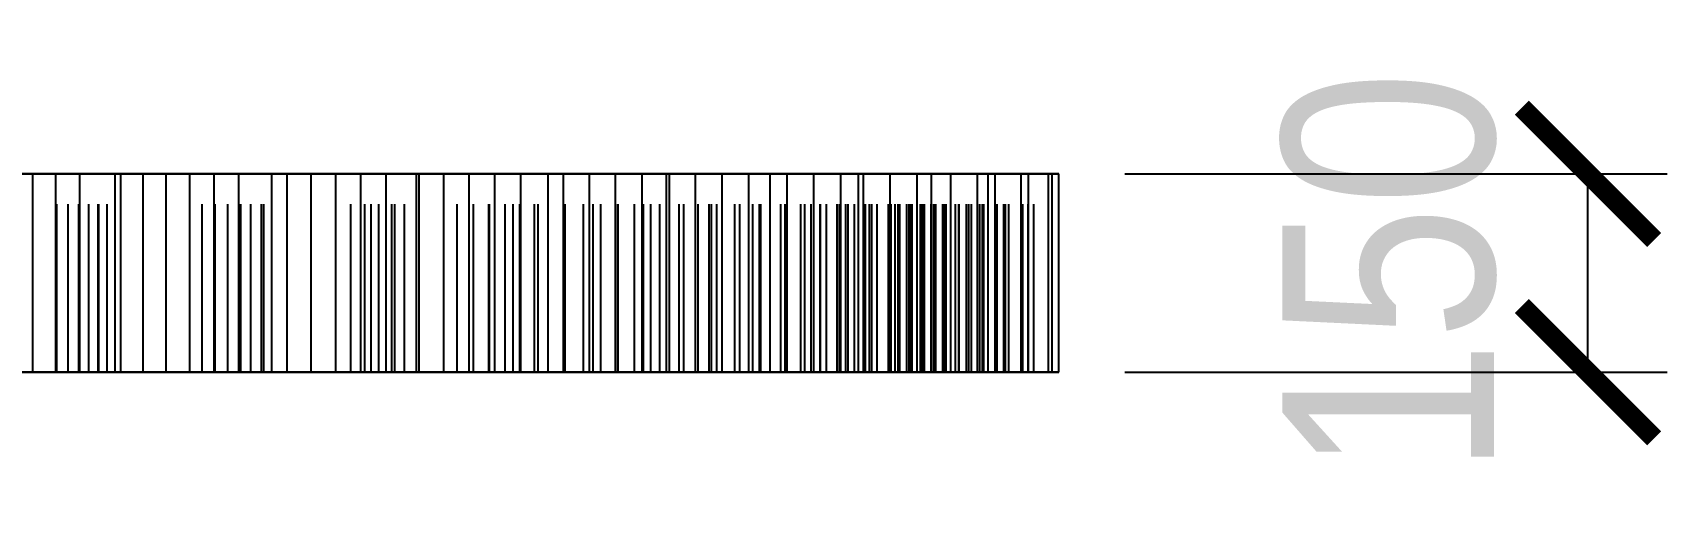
# Model space of a CAD drawing. Header units: millimetres. Extents: x -21 to 107, y -43 to 49.
# Drawn here: x 12.49 to 24.85, y 45.18 to 48.82 of the extents above; entities that cross this region are included whole.
import ezdxf

# ---------------------------------------------------------------- set-up
doc = ezdxf.new("R2010")
doc.units = ezdxf.units.MM
doc.linetypes.add('DASHED', pattern=[1.524, 1.27, -0.254])
for name, color, linetype in [('DIMS', 3, 'CONTINUOUS'), ('HIDDEN', 8, 'DASHED'), ('VISIBLE', 7, 'CONTINUOUS')]:
    doc.layers.add(name, color=color, linetype=linetype)
doc.styles.add('OpenSansCondensed-Light', font='OpenSansCondensed-Light.ttf')
doc.dimstyles.new('EZDXF', dxfattribs={"dimtxt": 0.25, "dimasz": 0.175, "dimexe": 0.375, "dimexo": 0.125, "dimgap": 0.1, "dimtad": 1, "dimlfac": 100, "dimzin": 12, "dimdsep": 46, "dimtxsty": 'OpenSansCondensed-Light', "dimblk": 'ARCHTICK', "dimcen": 2.5, "dimazin": 3, "dimtfac": 0.5, "dimtmove": 2, "dimatfit": 3})

# ---------------------------------------------------------------- blocks, each defined once
blk = doc.blocks.new('_ARCHTICK')
at = {"color": 0, "linetype": 'BYBLOCK', "const_width": 0.15}
blk.add_lwpolyline([(-0.5, -0.5), (0.5, 0.5)], dxfattribs=at)

msp = doc.modelspace()

# ---------------------------------------------------------------- linework, layer by layer
at = {"layer": 'HIDDEN'}
for points in [[(17.625, 47.74871), (17.06548, 47.74871), (16.50595, 47.74871), (15.94643, 47.74871), (15.3869, 47.74871), (14.82738, 47.74871), (14.26786, 47.74871), (13.70833, 47.74871), (13.14881, 47.74871), (12.58929, 47.74871), (12.02976, 47.74871)], [(12.02976, 47.74871), (12.58929, 47.74871), (13.14881, 47.74871), (13.70833, 47.74871), (14.26786, 47.74871), (14.82738, 47.74871), (15.3869, 47.74871), (15.94643, 47.74871), (16.50595, 47.74871), (17.06548, 47.74871), (17.625, 47.74871)], [(12.32059, 47.74871), (12.49204, 47.74871)], [(12.49204, 47.74871), (12.66797, 47.74871)], [(12.49204, 46.24871), (12.49204, 47.74871)], [(12.66797, 47.74871), (12.84815, 47.74871)], [(12.66797, 46.24871), (12.66797, 47.74871)], [(12.67516, 47.74871), (12.99275, 47.74871)], [(12.76146, 47.74871), (12.67516, 47.74871)], [(12.99275, 47.74871), (12.67516, 47.74871)], [(12.67516, 47.74871), (12.76146, 47.74871)], [(12.67516, 46.24871), (12.67516, 47.74871)], [(12.67516, 46.24871), (12.67516, 47.74871)], [(12.84211, 47.74871), (12.76146, 47.74871)], [(12.76146, 47.74871), (12.84211, 47.74871)], [(12.76146, 46.24871), (12.76146, 47.74871)], [(12.76146, 46.24871), (12.76146, 47.74871)], [(12.91754, 47.74871), (12.84211, 47.74871)], [(12.84211, 47.74871), (12.91754, 47.74871)], [(12.84211, 46.24871), (12.84211, 47.74871)], [(12.84211, 46.24871), (12.84211, 47.74871)], [(12.84815, 47.74871), (13.11518, 47.74871)], [(12.84815, 46.24871), (12.84815, 47.74871)], [(12.98806, 47.74871), (12.91754, 47.74871)], [(12.91754, 47.74871), (12.98806, 47.74871)], [(12.91754, 46.24871), (12.91754, 47.74871)], [(12.91754, 46.24871), (12.91754, 47.74871)], [(13.05389, 47.74871), (12.98806, 47.74871)], [(12.98806, 47.74871), (13.05389, 47.74871)], [(12.98806, 46.24871), (12.98806, 47.74871)], [(12.98806, 46.24871), (12.98806, 47.74871)], [(12.99275, 47.74871), (13.15724, 47.74871)], [(13.11518, 47.74871), (12.99275, 47.74871)], [(12.99275, 46.24871), (12.99275, 47.74871)], [(12.99275, 46.24871), (12.99275, 47.74871)], [(13.11518, 47.74871), (13.05389, 47.74871)], [(13.05389, 47.74871), (13.11518, 47.74871)], [(13.05389, 46.24871), (13.05389, 47.74871)], [(13.05389, 46.24871), (13.05389, 47.74871)], [(13.11518, 46.24871), (13.11518, 47.74871)], [(13.15724, 47.74871), (13.32705, 47.74871)], [(13.15724, 46.24871), (13.15724, 47.74871)], [(13.32705, 47.74871), (13.50167, 47.74871)], [(13.32705, 46.24871), (13.32705, 47.74871)], [(13.50167, 47.74871), (13.68073, 47.74871)], [(13.50167, 46.24871), (13.50167, 47.74871)], [(13.68073, 47.74871), (13.86395, 47.74871)], [(13.68073, 46.24871), (13.68073, 47.74871)], [(13.77294, 47.74871), (14.06668, 47.74871)], [(13.87278, 47.74871), (13.77294, 47.74871)], [(14.06668, 47.74871), (13.77294, 47.74871)], [(13.77294, 47.74871), (13.87278, 47.74871)], [(13.77294, 46.24871), (13.77294, 47.74871)], [(13.77294, 46.24871), (13.77294, 47.74871)], [(13.86395, 47.74871), (14.0511, 47.74871)], [(13.86395, 46.24871), (13.86395, 47.74871)], [(13.96738, 47.74871), (13.87278, 47.74871)], [(13.87278, 47.74871), (13.96738, 47.74871)], [(13.87278, 46.24871), (13.87278, 47.74871)], [(13.87278, 46.24871), (13.87278, 47.74871)], [(14.05711, 47.74871), (13.96738, 47.74871)], [(13.96738, 47.74871), (14.05711, 47.74871)], [(13.96738, 46.24871), (13.96738, 47.74871)], [(13.96738, 46.24871), (13.96738, 47.74871)], [(14.0511, 47.74871), (14.29956, 47.74871)], [(14.0511, 46.24871), (14.0511, 47.74871)], [(14.14226, 47.74871), (14.05711, 47.74871)], [(14.05711, 47.74871), (14.14226, 47.74871)], [(14.05711, 46.24871), (14.05711, 47.74871)], [(14.05711, 46.24871), (14.05711, 47.74871)], [(14.06668, 47.74871), (14.23885, 47.74871)], [(14.23885, 47.74871), (14.06668, 47.74871)], [(14.06668, 46.24871), (14.06668, 47.74871)], [(14.06668, 46.24871), (14.06668, 47.74871)], [(14.22303, 47.74871), (14.14226, 47.74871)], [(14.14226, 47.74871), (14.22303, 47.74871)], [(14.14226, 46.24871), (14.14226, 47.74871)], [(14.14226, 46.24871), (14.14226, 47.74871)], [(14.29956, 47.74871), (14.22303, 47.74871)], [(14.22303, 47.74871), (14.29956, 47.74871)], [(14.22303, 46.24871), (14.22303, 47.74871)], [(14.22303, 46.24871), (14.22303, 47.74871)], [(14.23885, 47.74871), (14.4159, 47.74871)], [(14.29956, 47.74871), (14.23885, 47.74871)], [(14.23885, 46.24871), (14.23885, 47.74871)], [(14.23885, 46.24871), (14.23885, 47.74871)], [(14.29956, 46.24871), (14.29956, 47.74871)], [(14.4159, 47.74871), (14.59738, 47.74871)], [(14.4159, 46.24871), (14.4159, 47.74871)], [(14.59738, 47.74871), (14.78292, 47.74871)], [(14.59738, 46.24871), (14.59738, 47.74871)], [(14.78292, 47.74871), (14.97227, 47.74871)], [(14.78292, 46.24871), (14.78292, 47.74871)], [(14.78364, 47.74871), (15.05168, 47.74871)], [(14.8964, 47.74871), (14.78364, 47.74871)], [(15.05168, 47.74871), (14.78364, 47.74871)], [(14.78364, 47.74871), (14.8964, 47.74871)], [(14.78364, 46.24871), (14.78364, 47.74871)], [(14.78364, 46.24871), (14.78364, 47.74871)], [(15.00434, 47.74871), (14.8964, 47.74871)], [(14.8964, 47.74871), (15.00434, 47.74871)], [(14.8964, 46.24871), (14.8964, 47.74871)], [(14.8964, 46.24871), (14.8964, 47.74871)], [(14.97227, 47.74871), (15.1652, 47.74871)], [(14.97227, 46.24871), (14.97227, 47.74871)], [(15.10781, 47.74871), (15.00434, 47.74871)], [(15.00434, 47.74871), (15.10781, 47.74871)], [(15.00434, 46.24871), (15.00434, 47.74871)], [(15.00434, 46.24871), (15.00434, 47.74871)], [(15.05168, 47.74871), (15.23043, 47.74871)], [(15.23043, 47.74871), (15.05168, 47.74871)], [(15.05168, 46.24871), (15.05168, 47.74871)], [(15.05168, 46.24871), (15.05168, 47.74871)], [(15.20705, 47.74871), (15.10781, 47.74871)], [(15.10781, 47.74871), (15.20705, 47.74871)], [(15.10781, 46.24871), (15.10781, 47.74871)], [(15.10781, 46.24871), (15.10781, 47.74871)], [(15.1652, 47.74871), (15.39353, 47.74871)], [(15.1652, 46.24871), (15.1652, 47.74871)], [(15.30225, 47.74871), (15.20705, 47.74871)], [(15.20705, 47.74871), (15.30225, 47.74871)], [(15.20705, 46.24871), (15.20705, 47.74871)], [(15.20705, 46.24871), (15.20705, 47.74871)], [(15.23043, 47.74871), (15.41362, 47.74871)], [(15.39353, 47.74871), (15.23043, 47.74871)], [(15.23043, 46.24871), (15.23043, 47.74871)], [(15.23043, 46.24871), (15.23043, 47.74871)], [(15.39353, 47.74871), (15.30225, 47.74871)], [(15.30225, 47.74871), (15.39353, 47.74871)], [(15.30225, 46.24871), (15.30225, 47.74871)], [(15.30225, 46.24871), (15.30225, 47.74871)], [(15.39353, 46.24871), (15.39353, 47.74871)], [(15.41362, 47.74871), (15.6008, 47.74871)], [(15.41362, 46.24871), (15.41362, 47.74871)], [(15.6008, 47.74871), (15.79166, 47.74871)], [(15.6008, 46.24871), (15.6008, 47.74871)], [(15.70088, 47.74871), (15.94152, 47.74871)], [(15.82584, 47.74871), (15.70088, 47.74871)], [(15.94152, 47.74871), (15.70088, 47.74871)], [(15.70088, 47.74871), (15.82584, 47.74871)], [(15.70088, 46.24871), (15.70088, 47.74871)], [(15.70088, 46.24871), (15.70088, 47.74871)], [(15.79166, 47.74871), (15.98594, 47.74871)], [(15.79166, 46.24871), (15.79166, 47.74871)], [(15.94643, 47.74871), (15.82584, 47.74871)], [(15.82584, 47.74871), (15.94643, 47.74871)], [(15.82584, 46.24871), (15.82584, 47.74871)], [(15.82584, 46.24871), (15.82584, 47.74871)], [(15.94152, 47.74871), (16.12573, 47.74871)], [(16.12573, 47.74871), (15.94152, 47.74871)], [(15.94152, 46.24871), (15.94152, 47.74871)], [(15.94152, 46.24871), (15.94152, 47.74871)], [(16.06298, 47.74871), (15.94643, 47.74871)], [(15.94643, 47.74871), (16.06298, 47.74871)], [(15.94643, 46.24871), (15.94643, 47.74871)], [(15.94643, 46.24871), (15.94643, 47.74871)], [(15.98594, 47.74871), (16.18344, 47.74871)], [(15.98594, 46.24871), (15.98594, 47.74871)], [(16.1757, 47.74871), (16.06298, 47.74871)], [(16.06298, 47.74871), (16.1757, 47.74871)], [(16.06298, 46.24871), (16.06298, 47.74871)], [(16.06298, 46.24871), (16.06298, 47.74871)], [(16.12573, 47.74871), (16.31388, 47.74871)], [(16.31388, 47.74871), (16.12573, 47.74871)], [(16.12573, 46.24871), (16.12573, 47.74871)], [(16.12573, 46.24871), (16.12573, 47.74871)], [(16.28473, 47.74871), (16.1757, 47.74871)], [(16.1757, 47.74871), (16.28473, 47.74871)], [(16.1757, 46.24871), (16.1757, 47.74871)], [(16.1757, 46.24871), (16.1757, 47.74871)], [(16.18344, 47.74871), (16.39018, 47.74871)], [(16.18344, 46.24871), (16.18344, 47.74871)], [(16.39018, 47.74871), (16.28473, 47.74871)], [(16.28473, 47.74871), (16.39018, 47.74871)], [(16.28473, 46.24871), (16.28473, 47.74871)], [(16.28473, 46.24871), (16.28473, 47.74871)], [(16.31388, 47.74871), (16.50559, 47.74871)], [(16.39018, 47.74871), (16.31388, 47.74871)], [(16.31388, 46.24871), (16.31388, 47.74871)], [(16.31388, 46.24871), (16.31388, 47.74871)], [(16.39018, 46.24871), (16.39018, 47.74871)], [(16.50559, 47.74871), (16.70055, 47.74871)], [(16.50559, 46.24871), (16.50559, 47.74871)], [(16.51884, 47.74871), (16.73057, 47.74871)], [(16.65522, 47.74871), (16.51884, 47.74871)], [(16.73057, 47.74871), (16.51884, 47.74871)], [(16.51884, 47.74871), (16.65522, 47.74871)], [(16.51884, 46.24871), (16.51884, 47.74871)], [(16.51884, 46.24871), (16.51884, 47.74871)], [(16.78771, 47.74871), (16.65522, 47.74871)], [(16.65522, 47.74871), (16.78771, 47.74871)], [(16.65522, 46.24871), (16.65522, 47.74871)], [(16.65522, 46.24871), (16.65522, 47.74871)], [(16.70055, 47.74871), (16.89853, 47.74871)], [(16.70055, 46.24871), (16.70055, 47.74871)], [(16.73057, 47.74871), (16.91907, 47.74871)], [(16.91907, 47.74871), (16.73057, 47.74871)], [(16.73057, 46.24871), (16.73057, 47.74871)], [(16.73057, 46.24871), (16.73057, 47.74871)], [(16.91661, 47.74871), (16.78771, 47.74871)], [(16.78771, 47.74871), (16.91661, 47.74871)], [(16.78771, 46.24871), (16.78771, 47.74871)], [(16.78771, 46.24871), (16.78771, 47.74871)], [(16.89853, 47.74871), (17.09935, 47.74871)], [(16.89853, 46.24871), (16.89853, 47.74871)], [(17.04208, 47.74871), (16.91661, 47.74871)], [(16.91661, 47.74871), (17.04208, 47.74871)], [(16.91661, 46.24871), (16.91661, 47.74871)], [(16.91661, 46.24871), (16.91661, 47.74871)], [(16.91907, 47.74871), (17.11101, 47.74871)], [(17.11101, 47.74871), (16.91907, 47.74871)], [(16.91907, 46.24871), (16.91907, 47.74871)], [(16.91907, 46.24871), (16.91907, 47.74871)], [(17.16425, 47.74871), (17.04208, 47.74871)], [(17.04208, 47.74871), (17.16425, 47.74871)], [(17.04208, 46.24871), (17.04208, 47.74871)], [(17.04208, 46.24871), (17.04208, 47.74871)], [(17.09935, 47.74871), (17.28321, 47.74871)], [(17.09935, 46.24871), (17.09935, 47.74871)], [(17.11101, 47.74871), (17.30602, 47.74871)], [(17.28321, 47.74871), (17.11101, 47.74871)], [(17.11101, 46.24871), (17.11101, 47.74871)], [(17.11101, 46.24871), (17.11101, 47.74871)], [(17.28321, 47.74871), (17.16425, 47.74871)], [(17.16425, 47.74871), (17.28321, 47.74871)], [(17.16425, 46.24871), (17.16425, 47.74871)], [(17.16425, 46.24871), (17.16425, 47.74871)], [(17.23238, 47.74871), (17.41385, 47.74871)], [(17.3793, 47.74871), (17.23238, 47.74871)], [(17.41385, 47.74871), (17.23238, 47.74871)], [(17.23238, 47.74871), (17.3793, 47.74871)], [(17.23238, 46.24871), (17.23238, 47.74871)], [(17.23238, 46.24871), (17.23238, 47.74871)], [(17.28321, 46.24871), (17.28321, 47.74871)], [(17.30602, 47.74871), (17.50386, 47.74871)], [(17.30602, 46.24871), (17.30602, 47.74871)], [(17.52286, 47.74871), (17.3793, 47.74871)], [(17.3793, 47.74871), (17.52286, 47.74871)], [(17.3793, 46.24871), (17.3793, 47.74871)], [(17.3793, 46.24871), (17.3793, 47.74871)], [(17.41385, 47.74871), (17.60545, 47.74871)], [(17.60545, 47.74871), (17.41385, 47.74871)], [(17.41385, 46.24871), (17.41385, 47.74871)], [(17.41385, 46.24871), (17.41385, 47.74871)], [(17.50386, 47.74871), (17.70429, 47.74871)], [(17.50386, 46.24871), (17.50386, 47.74871)], [(17.66328, 47.74871), (17.52286, 47.74871)], [(17.52286, 47.74871), (17.66328, 47.74871)], [(17.52286, 46.24871), (17.52286, 47.74871)], [(17.52286, 46.24871), (17.52286, 47.74871)], [(17.60545, 47.74871), (17.79995, 47.74871)], [(17.79995, 47.74871), (17.60545, 47.74871)], [(17.60545, 46.24871), (17.60545, 47.74871)], [(17.60545, 46.24871), (17.60545, 47.74871)], [(17.625, 46.24871), (17.625, 47.74871)], [(17.80071, 47.74871), (17.66328, 47.74871)], [(17.66328, 47.74871), (17.80071, 47.74871)], [(17.66328, 46.24871), (17.66328, 47.74871)], [(17.66328, 46.24871), (17.66328, 47.74871)], [(17.70429, 47.74871), (17.90715, 47.74871)], [(17.70429, 46.24871), (17.70429, 47.74871)], [(17.79995, 47.74871), (17.99705, 47.74871)], [(17.99705, 47.74871), (17.79995, 47.74871)], [(17.79995, 46.24871), (17.79995, 47.74871)], [(17.79995, 46.24871), (17.79995, 47.74871)], [(17.93525, 47.74871), (17.80071, 47.74871)], [(17.80071, 47.74871), (17.93525, 47.74871)], [(17.80071, 46.24871), (17.80071, 47.74871)], [(17.80071, 46.24871), (17.80071, 47.74871)], [(17.83696, 47.74871), (17.98703, 47.74871)], [(17.9935, 47.74871), (17.83696, 47.74871)], [(17.98703, 47.74871), (17.83696, 47.74871)], [(17.83696, 47.74871), (17.9935, 47.74871)], [(17.83696, 46.24871), (17.83696, 47.74871)], [(17.83696, 46.24871), (17.83696, 47.74871)], [(17.90715, 47.74871), (18.06696, 47.74871)], [(17.90715, 46.24871), (17.90715, 47.74871)], [(18.06696, 47.74871), (17.93525, 47.74871)], [(17.93525, 47.74871), (18.06696, 47.74871)], [(17.93525, 46.24871), (17.93525, 47.74871)], [(17.93525, 46.24871), (17.93525, 47.74871)], [(17.98703, 47.74871), (18.18051, 47.74871)], [(18.18051, 47.74871), (17.98703, 47.74871)], [(17.98703, 46.24871), (17.98703, 47.74871)], [(17.98703, 46.24871), (17.98703, 47.74871)], [(18.14721, 47.74871), (17.9935, 47.74871)], [(17.9935, 47.74871), (18.14721, 47.74871)], [(17.9935, 46.24871), (17.9935, 47.74871)], [(17.9935, 46.24871), (17.9935, 47.74871)], [(17.99705, 47.74871), (18.1965, 47.74871)], [(18.06696, 47.74871), (17.99705, 47.74871)], [(17.99705, 46.24871), (17.99705, 47.74871)], [(17.99705, 46.24871), (17.99705, 47.74871)], [(18.06696, 46.24871), (18.06696, 47.74871)], [(18.29828, 47.74871), (18.14721, 47.74871)], [(18.14721, 47.74871), (18.29828, 47.74871)], [(18.14721, 46.24871), (18.14721, 47.74871)], [(18.14721, 46.24871), (18.14721, 47.74871)], [(18.18051, 47.74871), (18.37636, 47.74871)], [(18.37636, 47.74871), (18.18051, 47.74871)], [(18.18051, 46.24871), (18.18051, 47.74871)], [(18.18051, 46.24871), (18.18051, 47.74871)], [(18.1965, 47.74871), (18.39812, 47.74871)], [(18.1965, 46.24871), (18.1965, 47.74871)], [(18.4468, 47.74871), (18.29828, 47.74871)], [(18.29828, 47.74871), (18.4468, 47.74871)], [(18.29828, 46.24871), (18.29828, 47.74871)], [(18.29828, 46.24871), (18.29828, 47.74871)], [(18.32877, 47.74871), (18.44648, 47.74871)], [(18.49394, 47.74871), (18.32877, 47.74871)], [(18.44648, 47.74871), (18.32877, 47.74871)], [(18.32877, 47.74871), (18.49394, 47.74871)], [(18.32877, 46.24871), (18.32877, 47.74871)], [(18.32877, 46.24871), (18.32877, 47.74871)], [(18.37636, 47.74871), (18.57428, 47.74871)], [(18.57428, 47.74871), (18.37636, 47.74871)], [(18.37636, 46.24871), (18.37636, 47.74871)], [(18.37636, 46.24871), (18.37636, 47.74871)], [(18.39812, 47.74871), (18.60175, 47.74871)], [(18.39812, 46.24871), (18.39812, 47.74871)], [(18.44648, 47.74871), (18.64064, 47.74871)], [(18.64064, 47.74871), (18.44648, 47.74871)], [(18.44648, 46.24871), (18.44648, 47.74871)], [(18.44648, 46.24871), (18.44648, 47.74871)], [(18.59286, 47.74871), (18.4468, 47.74871)], [(18.4468, 47.74871), (18.59286, 47.74871)], [(18.4468, 46.24871), (18.4468, 47.74871)], [(18.4468, 46.24871), (18.4468, 47.74871)], [(18.65684, 47.74871), (18.49394, 47.74871)], [(18.49394, 47.74871), (18.65684, 47.74871)], [(18.49394, 46.24871), (18.49394, 47.74871)], [(18.49394, 46.24871), (18.49394, 47.74871)], [(18.57428, 47.74871), (18.7741, 47.74871)], [(18.73649, 47.74871), (18.57428, 47.74871)], [(18.57428, 46.24871), (18.57428, 47.74871)], [(18.57428, 46.24871), (18.57428, 47.74871)], [(18.73649, 47.74871), (18.59286, 47.74871)], [(18.59286, 47.74871), (18.73649, 47.74871)], [(18.59286, 46.24871), (18.59286, 47.74871)], [(18.59286, 46.24871), (18.59286, 47.74871)], [(18.60175, 47.74871), (18.73649, 47.74871)], [(18.60175, 46.24871), (18.60175, 47.74871)], [(18.64064, 47.74871), (18.83658, 47.74871)], [(18.83658, 47.74871), (18.64064, 47.74871)], [(18.64064, 46.24871), (18.64064, 47.74871)], [(18.64064, 46.24871), (18.64064, 47.74871)], [(18.81759, 47.74871), (18.65684, 47.74871)], [(18.65684, 47.74871), (18.81759, 47.74871)], [(18.65684, 46.24871), (18.65684, 47.74871)], [(18.65684, 46.24871), (18.65684, 47.74871)], [(18.7047, 47.74871), (18.78932, 47.74871)], [(18.87746, 47.74871), (18.7047, 47.74871)], [(18.78932, 47.74871), (18.7047, 47.74871)], [(18.7047, 47.74871), (18.87746, 47.74871)], [(18.7047, 46.24871), (18.7047, 47.74871)], [(18.7047, 46.24871), (18.7047, 47.74871)], [(18.73649, 46.24871), (18.73649, 47.74871)], [(18.7741, 47.74871), (18.97563, 47.74871)], [(18.7741, 46.24871), (18.7741, 47.74871)], [(18.78932, 47.74871), (18.98291, 47.74871)], [(18.98291, 47.74871), (18.78932, 47.74871)], [(18.78932, 46.24871), (18.78932, 47.74871)], [(18.78932, 46.24871), (18.78932, 47.74871)], [(18.97626, 47.74871), (18.81759, 47.74871)], [(18.81759, 47.74871), (18.97626, 47.74871)], [(18.81759, 46.24871), (18.81759, 47.74871)], [(18.81759, 46.24871), (18.81759, 47.74871)], [(18.83658, 47.74871), (19.03409, 47.74871)], [(19.03409, 47.74871), (18.83658, 47.74871)], [(18.83658, 46.24871), (18.83658, 47.74871)], [(18.83658, 46.24871), (18.83658, 47.74871)], [(19.04851, 47.74871), (18.87746, 47.74871)], [(18.87746, 47.74871), (19.04851, 47.74871)], [(18.87746, 46.24871), (18.87746, 47.74871)], [(18.87746, 46.24871), (18.87746, 47.74871)], [(18.96238, 47.74871), (19.01336, 47.74871)], [(19.14163, 47.74871), (18.96238, 47.74871)], [(19.01336, 47.74871), (18.96238, 47.74871)], [(18.96238, 47.74871), (19.14163, 47.74871)], [(18.96238, 46.24871), (18.96238, 47.74871)], [(18.96238, 46.24871), (18.96238, 47.74871)], [(18.97563, 47.74871), (19.17873, 47.74871)], [(18.97563, 46.24871), (18.97563, 47.74871)], [(19.13291, 47.74871), (18.97626, 47.74871)], [(18.97626, 47.74871), (19.13291, 47.74871)], [(18.97626, 46.24871), (18.97626, 47.74871)], [(18.97626, 46.24871), (18.97626, 47.74871)], [(18.98291, 47.74871), (19.17771, 47.74871)], [(19.17771, 47.74871), (18.98291, 47.74871)], [(18.98291, 46.24871), (18.98291, 47.74871)], [(18.98291, 46.24871), (18.98291, 47.74871)], [(19.01336, 47.74871), (19.20517, 47.74871)], [(19.20517, 47.74871), (19.01336, 47.74871)], [(19.01336, 46.24871), (19.01336, 47.74871)], [(19.01336, 46.24871), (19.01336, 47.74871)], [(19.03409, 47.74871), (19.233, 47.74871)], [(19.233, 47.74871), (19.03409, 47.74871)], [(19.03409, 46.24871), (19.03409, 47.74871)], [(19.03409, 46.24871), (19.03409, 47.74871)], [(19.21792, 47.74871), (19.04851, 47.74871)], [(19.04851, 47.74871), (19.21792, 47.74871)], [(19.04851, 46.24871), (19.04851, 47.74871)], [(19.04851, 46.24871), (19.04851, 47.74871)], [(19.10017, 46.24871), (19.10017, 47.74871)], [(19.10017, 47.74871), (19.1172, 47.74871)], [(19.28478, 47.74871), (19.10017, 47.74871)], [(19.1172, 47.74871), (19.10017, 47.74871)], [(19.10017, 47.74871), (19.28478, 47.74871)], [(19.10017, 46.24871), (19.10017, 47.74871)], [(19.1172, 46.24871), (19.1172, 47.74871)], [(19.1172, 47.74871), (19.306, 47.74871)], [(19.306, 47.74871), (19.1172, 47.74871)], [(19.1172, 46.24871), (19.1172, 47.74871)], [(19.28757, 47.74871), (19.13291, 47.74871)], [(19.13291, 47.74871), (19.28757, 47.74871)], [(19.13291, 46.24871), (19.13291, 47.74871)], [(19.13291, 46.24871), (19.13291, 47.74871)], [(19.31975, 47.74871), (19.14163, 47.74871)], [(19.14163, 47.74871), (19.31975, 47.74871)], [(19.14163, 46.24871), (19.14163, 47.74871)], [(19.14163, 46.24871), (19.14163, 47.74871)], [(19.17771, 47.74871), (19.37356, 47.74871)], [(19.37356, 47.74871), (19.17771, 47.74871)], [(19.17771, 46.24871), (19.17771, 47.74871)], [(19.17771, 46.24871), (19.17771, 47.74871)], [(19.17873, 47.74871), (19.28757, 47.74871)], [(19.17873, 46.24871), (19.17873, 47.74871)], [(19.20517, 47.74871), (19.3976, 47.74871)], [(19.3976, 47.74871), (19.20517, 47.74871)], [(19.20517, 46.24871), (19.20517, 47.74871)], [(19.20517, 46.24871), (19.20517, 47.74871)], [(19.38575, 47.74871), (19.21792, 47.74871)], [(19.21792, 47.74871), (19.38575, 47.74871)], [(19.21792, 46.24871), (19.21792, 47.74871)], [(19.21792, 46.24871), (19.21792, 47.74871)], [(19.233, 47.74871), (19.43316, 47.74871)], [(19.28757, 47.74871), (19.233, 47.74871)], [(19.233, 46.24871), (19.233, 47.74871)], [(19.233, 46.24871), (19.233, 47.74871)], [(19.46884, 47.74871), (19.28478, 47.74871)], [(19.28478, 47.74871), (19.46884, 47.74871)], [(19.28478, 46.24871), (19.28478, 47.74871)], [(19.28478, 46.24871), (19.28478, 47.74871)], [(19.28757, 46.24871), (19.28757, 47.74871)], [(19.306, 46.24871), (19.306, 47.74871)], [(19.306, 47.74871), (19.49485, 47.74871)], [(19.49485, 47.74871), (19.306, 47.74871)], [(19.306, 46.24871), (19.306, 47.74871)], [(19.49676, 47.74871), (19.31975, 47.74871)], [(19.31975, 47.74871), (19.49676, 47.74871)], [(19.31975, 46.24871), (19.31975, 47.74871)], [(19.31975, 46.24871), (19.31975, 47.74871)], [(19.37356, 47.74871), (19.5703, 47.74871)], [(19.5703, 47.74871), (19.37356, 47.74871)], [(19.37356, 46.24871), (19.37356, 47.74871)], [(19.37356, 46.24871), (19.37356, 47.74871)], [(19.55201, 47.74871), (19.38575, 47.74871)], [(19.38575, 47.74871), (19.55201, 47.74871)], [(19.38575, 46.24871), (19.38575, 47.74871)], [(19.38575, 46.24871), (19.38575, 47.74871)], [(19.3976, 47.74871), (19.59054, 47.74871)], [(19.59054, 47.74871), (19.3976, 47.74871)], [(19.3976, 46.24871), (19.3976, 47.74871)], [(19.3976, 46.24871), (19.3976, 47.74871)], [(19.43316, 47.74871), (19.63446, 47.74871)], [(19.43316, 46.24871), (19.43316, 47.74871)], [(19.65233, 47.74871), (19.46884, 47.74871)], [(19.46884, 47.74871), (19.65233, 47.74871)], [(19.46884, 46.24871), (19.46884, 47.74871)], [(19.46884, 46.24871), (19.46884, 47.74871)], [(19.49485, 46.24871), (19.49485, 47.74871)], [(19.49485, 47.74871), (19.68366, 47.74871)], [(19.68366, 47.74871), (19.49485, 47.74871)], [(19.49485, 46.24871), (19.49485, 47.74871)], [(19.67268, 47.74871), (19.49676, 47.74871)], [(19.49676, 47.74871), (19.67268, 47.74871)], [(19.49676, 46.24871), (19.49676, 47.74871)], [(19.49676, 46.24871), (19.49676, 47.74871)], [(19.7167, 47.74871), (19.55201, 47.74871)], [(19.55201, 47.74871), (19.7167, 47.74871)], [(19.55201, 46.24871), (19.55201, 47.74871)], [(19.55201, 46.24871), (19.55201, 47.74871)], [(19.5703, 47.74871), (19.76784, 47.74871)], [(19.7167, 47.74871), (19.5703, 47.74871)], [(19.5703, 46.24871), (19.5703, 47.74871)], [(19.5703, 46.24871), (19.5703, 47.74871)], [(19.59054, 47.74871), (19.78388, 47.74871)], [(19.78388, 47.74871), (19.59054, 47.74871)], [(19.59054, 46.24871), (19.59054, 47.74871)], [(19.59054, 46.24871), (19.59054, 47.74871)], [(19.63446, 47.74871), (19.7167, 47.74871)], [(19.63446, 46.24871), (19.63446, 47.74871)], [(19.83523, 47.74871), (19.65233, 47.74871)], [(19.65233, 47.74871), (19.83523, 47.74871)], [(19.65233, 46.24871), (19.65233, 47.74871)], [(19.65233, 46.24871), (19.65233, 47.74871)], [(19.84749, 47.74871), (19.67268, 47.74871)], [(19.67268, 47.74871), (19.84749, 47.74871)], [(19.67268, 46.24871), (19.67268, 47.74871)], [(19.67268, 46.24871), (19.67268, 47.74871)], [(19.68366, 47.74871), (19.87237, 47.74871)], [(19.87237, 47.74871), (19.68366, 47.74871)], [(19.68366, 46.24871), (19.68366, 47.74871)], [(19.68366, 46.24871), (19.68366, 47.74871)], [(19.7167, 46.24871), (19.7167, 47.74871)], [(19.76784, 47.74871), (19.96606, 47.74871)], [(19.76784, 46.24871), (19.76784, 47.74871)], [(19.78388, 47.74871), (19.97753, 47.74871)], [(19.97753, 47.74871), (19.78388, 47.74871)], [(19.78388, 46.24871), (19.78388, 47.74871)], [(19.78388, 46.24871), (19.78388, 47.74871)], [(20.01748, 47.74871), (19.83523, 47.74871)], [(19.83523, 47.74871), (20.01748, 47.74871)], [(19.83523, 46.24871), (19.83523, 47.74871)], [(19.83523, 46.24871), (19.83523, 47.74871)], [(20.02117, 47.74871), (19.84749, 47.74871)], [(19.84749, 47.74871), (20.02117, 47.74871)], [(19.84749, 46.24871), (19.84749, 47.74871)], [(19.84749, 46.24871), (19.84749, 47.74871)], [(19.87237, 47.74871), (20.06092, 47.74871)], [(20.06092, 47.74871), (19.87237, 47.74871)], [(19.87237, 46.24871), (19.87237, 47.74871)], [(19.87237, 46.24871), (19.87237, 47.74871)], [(19.96606, 47.74871), (20.02117, 47.74871)], [(19.96606, 46.24871), (19.96606, 47.74871)], [(19.97753, 47.74871), (20.17142, 47.74871)], [(20.02117, 47.74871), (19.97753, 47.74871)], [(19.97753, 46.24871), (19.97753, 47.74871)], [(19.97753, 46.24871), (19.97753, 47.74871)], [(20.19906, 47.74871), (20.01748, 47.74871)], [(20.01748, 47.74871), (20.19906, 47.74871)], [(20.01748, 46.24871), (20.01748, 47.74871)], [(20.01748, 46.24871), (20.01748, 47.74871)], [(20.02117, 46.24871), (20.02117, 47.74871)], [(20.06092, 47.74871), (20.24925, 47.74871)], [(20.19906, 47.74871), (20.06092, 47.74871)], [(20.06092, 46.24871), (20.06092, 47.74871)], [(20.06092, 46.24871), (20.06092, 47.74871)], [(20.17142, 47.74871), (20.19906, 47.74871)], [(20.17142, 46.24871), (20.17142, 47.74871)], [(20.19906, 46.24871), (20.19906, 47.74871)], [(20.24925, 46.24871), (20.24925, 47.74871)], [(17.625, 46.24871), (17.06548, 46.24871), (16.50595, 46.24871), (15.94643, 46.24871), (15.3869, 46.24871), (14.82738, 46.24871), (14.26786, 46.24871), (13.70833, 46.24871), (13.14881, 46.24871), (12.58929, 46.24871), (12.02976, 46.24871)], [(12.02976, 46.24871), (12.58929, 46.24871), (13.14881, 46.24871), (13.70833, 46.24871), (14.26786, 46.24871), (14.82738, 46.24871), (15.3869, 46.24871), (15.94643, 46.24871), (16.50595, 46.24871), (17.06548, 46.24871), (17.625, 46.24871)], [(12.32059, 46.24871), (12.49204, 46.24871)], [(12.49204, 46.24871), (12.66797, 46.24871)], [(12.66797, 46.24871), (12.84815, 46.24871)], [(12.67516, 46.24871), (12.99275, 46.24871)], [(12.76146, 46.24871), (12.67516, 46.24871)], [(12.99275, 46.24871), (12.67516, 46.24871)], [(12.67516, 46.24871), (12.76146, 46.24871)], [(12.84211, 46.24871), (12.76146, 46.24871)], [(12.76146, 46.24871), (12.84211, 46.24871)], [(12.91754, 46.24871), (12.84211, 46.24871)], [(12.84211, 46.24871), (12.91754, 46.24871)], [(12.84815, 46.24871), (13.11518, 46.24871)], [(12.98806, 46.24871), (12.91754, 46.24871)], [(12.91754, 46.24871), (12.98806, 46.24871)], [(13.05389, 46.24871), (12.98806, 46.24871)], [(12.98806, 46.24871), (13.05389, 46.24871)], [(12.99275, 46.24871), (13.15724, 46.24871)], [(13.11518, 46.24871), (12.99275, 46.24871)], [(13.11518, 46.24871), (13.05389, 46.24871)], [(13.05389, 46.24871), (13.11518, 46.24871)], [(13.15724, 46.24871), (13.32705, 46.24871)], [(13.32705, 46.24871), (13.50167, 46.24871)], [(13.50167, 46.24871), (13.68073, 46.24871)], [(13.68073, 46.24871), (13.86395, 46.24871)], [(13.77294, 46.24871), (14.06668, 46.24871)], [(13.87278, 46.24871), (13.77294, 46.24871)], [(14.06668, 46.24871), (13.77294, 46.24871)], [(13.77294, 46.24871), (13.87278, 46.24871)], [(13.86395, 46.24871), (14.0511, 46.24871)], [(13.96738, 46.24871), (13.87278, 46.24871)], [(13.87278, 46.24871), (13.96738, 46.24871)], [(14.05711, 46.24871), (13.96738, 46.24871)], [(13.96738, 46.24871), (14.05711, 46.24871)], [(14.0511, 46.24871), (14.29956, 46.24871)], [(14.14226, 46.24871), (14.05711, 46.24871)], [(14.05711, 46.24871), (14.14226, 46.24871)], [(14.06668, 46.24871), (14.23885, 46.24871)], [(14.23885, 46.24871), (14.06668, 46.24871)], [(14.22303, 46.24871), (14.14226, 46.24871)], [(14.14226, 46.24871), (14.22303, 46.24871)], [(14.29956, 46.24871), (14.22303, 46.24871)], [(14.22303, 46.24871), (14.29956, 46.24871)], [(14.23885, 46.24871), (14.4159, 46.24871)], [(14.29956, 46.24871), (14.23885, 46.24871)], [(14.4159, 46.24871), (14.59738, 46.24871)], [(14.59738, 46.24871), (14.78292, 46.24871)], [(14.78292, 46.24871), (14.97227, 46.24871)], [(14.78364, 46.24871), (15.05168, 46.24871)], [(14.8964, 46.24871), (14.78364, 46.24871)], [(15.05168, 46.24871), (14.78364, 46.24871)], [(14.78364, 46.24871), (14.8964, 46.24871)], [(15.00434, 46.24871), (14.8964, 46.24871)], [(14.8964, 46.24871), (15.00434, 46.24871)], [(14.97227, 46.24871), (15.1652, 46.24871)], [(15.10781, 46.24871), (15.00434, 46.24871)], [(15.00434, 46.24871), (15.10781, 46.24871)], [(15.05168, 46.24871), (15.23043, 46.24871)], [(15.23043, 46.24871), (15.05168, 46.24871)], [(15.20705, 46.24871), (15.10781, 46.24871)], [(15.10781, 46.24871), (15.20705, 46.24871)], [(15.1652, 46.24871), (15.39353, 46.24871)], [(15.30225, 46.24871), (15.20705, 46.24871)], [(15.20705, 46.24871), (15.30225, 46.24871)], [(15.23043, 46.24871), (15.41362, 46.24871)], [(15.39353, 46.24871), (15.23043, 46.24871)], [(15.39353, 46.24871), (15.30225, 46.24871)], [(15.30225, 46.24871), (15.39353, 46.24871)], [(15.41362, 46.24871), (15.6008, 46.24871)], [(15.6008, 46.24871), (15.79166, 46.24871)], [(15.70088, 46.24871), (15.94152, 46.24871)], [(15.82584, 46.24871), (15.70088, 46.24871)], [(15.94152, 46.24871), (15.70088, 46.24871)], [(15.70088, 46.24871), (15.82584, 46.24871)], [(15.79166, 46.24871), (15.98594, 46.24871)], [(15.94643, 46.24871), (15.82584, 46.24871)], [(15.82584, 46.24871), (15.94643, 46.24871)], [(15.94152, 46.24871), (16.12573, 46.24871)], [(16.12573, 46.24871), (15.94152, 46.24871)], [(16.06298, 46.24871), (15.94643, 46.24871)], [(15.94643, 46.24871), (16.06298, 46.24871)], [(15.98594, 46.24871), (16.18344, 46.24871)], [(16.1757, 46.24871), (16.06298, 46.24871)], [(16.06298, 46.24871), (16.1757, 46.24871)], [(16.12573, 46.24871), (16.31388, 46.24871)], [(16.31388, 46.24871), (16.12573, 46.24871)], [(16.28473, 46.24871), (16.1757, 46.24871)], [(16.1757, 46.24871), (16.28473, 46.24871)], [(16.18344, 46.24871), (16.39018, 46.24871)], [(16.39018, 46.24871), (16.28473, 46.24871)], [(16.28473, 46.24871), (16.39018, 46.24871)], [(16.31388, 46.24871), (16.50559, 46.24871)], [(16.39018, 46.24871), (16.31388, 46.24871)], [(16.50559, 46.24871), (16.70055, 46.24871)], [(16.51884, 46.24871), (16.73057, 46.24871)], [(16.65522, 46.24871), (16.51884, 46.24871)], [(16.73057, 46.24871), (16.51884, 46.24871)], [(16.51884, 46.24871), (16.65522, 46.24871)], [(16.78771, 46.24871), (16.65522, 46.24871)], [(16.65522, 46.24871), (16.78771, 46.24871)], [(16.70055, 46.24871), (16.89853, 46.24871)], [(16.73057, 46.24871), (16.91907, 46.24871)], [(16.91907, 46.24871), (16.73057, 46.24871)], [(16.91661, 46.24871), (16.78771, 46.24871)], [(16.78771, 46.24871), (16.91661, 46.24871)], [(16.89853, 46.24871), (17.09935, 46.24871)], [(17.04208, 46.24871), (16.91661, 46.24871)], [(16.91661, 46.24871), (17.04208, 46.24871)], [(16.91907, 46.24871), (17.11101, 46.24871)], [(17.11101, 46.24871), (16.91907, 46.24871)], [(17.16425, 46.24871), (17.04208, 46.24871)], [(17.04208, 46.24871), (17.16425, 46.24871)], [(17.09935, 46.24871), (17.28321, 46.24871)], [(17.11101, 46.24871), (17.30602, 46.24871)], [(17.28321, 46.24871), (17.11101, 46.24871)], [(17.28321, 46.24871), (17.16425, 46.24871)], [(17.16425, 46.24871), (17.28321, 46.24871)], [(17.23238, 46.24871), (17.41385, 46.24871)], [(17.3793, 46.24871), (17.23238, 46.24871)], [(17.41385, 46.24871), (17.23238, 46.24871)], [(17.23238, 46.24871), (17.3793, 46.24871)], [(17.30602, 46.24871), (17.50386, 46.24871)], [(17.52286, 46.24871), (17.3793, 46.24871)], [(17.3793, 46.24871), (17.52286, 46.24871)], [(17.41385, 46.24871), (17.60545, 46.24871)], [(17.60545, 46.24871), (17.41385, 46.24871)], [(17.50386, 46.24871), (17.70429, 46.24871)], [(17.66328, 46.24871), (17.52286, 46.24871)], [(17.52286, 46.24871), (17.66328, 46.24871)], [(17.60545, 46.24871), (17.79995, 46.24871)], [(17.79995, 46.24871), (17.60545, 46.24871)], [(17.80071, 46.24871), (17.66328, 46.24871)], [(17.66328, 46.24871), (17.80071, 46.24871)], [(17.70429, 46.24871), (17.90715, 46.24871)], [(17.79995, 46.24871), (17.99705, 46.24871)], [(17.99705, 46.24871), (17.79995, 46.24871)], [(17.93525, 46.24871), (17.80071, 46.24871)], [(17.80071, 46.24871), (17.93525, 46.24871)], [(17.83696, 46.24871), (17.98703, 46.24871)], [(17.9935, 46.24871), (17.83696, 46.24871)], [(17.98703, 46.24871), (17.83696, 46.24871)], [(17.83696, 46.24871), (17.9935, 46.24871)], [(17.90715, 46.24871), (18.06696, 46.24871)], [(18.06696, 46.24871), (17.93525, 46.24871)], [(17.93525, 46.24871), (18.06696, 46.24871)], [(17.98703, 46.24871), (18.18051, 46.24871)], [(18.18051, 46.24871), (17.98703, 46.24871)], [(18.14721, 46.24871), (17.9935, 46.24871)], [(17.9935, 46.24871), (18.14721, 46.24871)], [(17.99705, 46.24871), (18.1965, 46.24871)], [(18.06696, 46.24871), (17.99705, 46.24871)], [(18.29828, 46.24871), (18.14721, 46.24871)], [(18.14721, 46.24871), (18.29828, 46.24871)], [(18.18051, 46.24871), (18.37636, 46.24871)], [(18.37636, 46.24871), (18.18051, 46.24871)], [(18.1965, 46.24871), (18.39812, 46.24871)], [(18.4468, 46.24871), (18.29828, 46.24871)], [(18.29828, 46.24871), (18.4468, 46.24871)], [(18.32877, 46.24871), (18.44648, 46.24871)], [(18.49394, 46.24871), (18.32877, 46.24871)], [(18.44648, 46.24871), (18.32877, 46.24871)], [(18.32877, 46.24871), (18.49394, 46.24871)], [(18.37636, 46.24871), (18.57428, 46.24871)], [(18.57428, 46.24871), (18.37636, 46.24871)], [(18.39812, 46.24871), (18.60175, 46.24871)], [(18.44648, 46.24871), (18.64064, 46.24871)], [(18.64064, 46.24871), (18.44648, 46.24871)], [(18.59286, 46.24871), (18.4468, 46.24871)], [(18.4468, 46.24871), (18.59286, 46.24871)], [(18.65684, 46.24871), (18.49394, 46.24871)], [(18.49394, 46.24871), (18.65684, 46.24871)], [(18.57428, 46.24871), (18.7741, 46.24871)], [(18.73649, 46.24871), (18.57428, 46.24871)], [(18.73649, 46.24871), (18.59286, 46.24871)], [(18.59286, 46.24871), (18.73649, 46.24871)], [(18.60175, 46.24871), (18.73649, 46.24871)], [(18.64064, 46.24871), (18.83658, 46.24871)], [(18.83658, 46.24871), (18.64064, 46.24871)], [(18.81759, 46.24871), (18.65684, 46.24871)], [(18.65684, 46.24871), (18.81759, 46.24871)], [(18.7047, 46.24871), (18.78932, 46.24871)], [(18.87746, 46.24871), (18.7047, 46.24871)], [(18.78932, 46.24871), (18.7047, 46.24871)], [(18.7047, 46.24871), (18.87746, 46.24871)], [(18.7741, 46.24871), (18.97563, 46.24871)], [(18.78932, 46.24871), (18.98291, 46.24871)], [(18.98291, 46.24871), (18.78932, 46.24871)], [(18.97626, 46.24871), (18.81759, 46.24871)], [(18.81759, 46.24871), (18.97626, 46.24871)], [(18.83658, 46.24871), (19.03409, 46.24871)], [(19.03409, 46.24871), (18.83658, 46.24871)], [(19.04851, 46.24871), (18.87746, 46.24871)], [(18.87746, 46.24871), (19.04851, 46.24871)], [(18.96238, 46.24871), (19.01336, 46.24871)], [(19.14163, 46.24871), (18.96238, 46.24871)], [(19.01336, 46.24871), (18.96238, 46.24871)], [(18.96238, 46.24871), (19.14163, 46.24871)], [(18.97563, 46.24871), (19.17873, 46.24871)], [(19.13291, 46.24871), (18.97626, 46.24871)], [(18.97626, 46.24871), (19.13291, 46.24871)], [(18.98291, 46.24871), (19.17771, 46.24871)], [(19.17771, 46.24871), (18.98291, 46.24871)], [(19.01336, 46.24871), (19.20517, 46.24871)], [(19.20517, 46.24871), (19.01336, 46.24871)], [(19.03409, 46.24871), (19.233, 46.24871)], [(19.233, 46.24871), (19.03409, 46.24871)], [(19.21792, 46.24871), (19.04851, 46.24871)], [(19.04851, 46.24871), (19.21792, 46.24871)], [(19.10017, 46.24871), (19.1172, 46.24871)], [(19.28478, 46.24871), (19.10017, 46.24871)], [(19.1172, 46.24871), (19.10017, 46.24871)], [(19.10017, 46.24871), (19.28478, 46.24871)], [(19.1172, 46.24871), (19.306, 46.24871)], [(19.306, 46.24871), (19.1172, 46.24871)], [(19.28757, 46.24871), (19.13291, 46.24871)], [(19.13291, 46.24871), (19.28757, 46.24871)], [(19.31975, 46.24871), (19.14163, 46.24871)], [(19.14163, 46.24871), (19.31975, 46.24871)], [(19.17771, 46.24871), (19.37356, 46.24871)], [(19.37356, 46.24871), (19.17771, 46.24871)], [(19.17873, 46.24871), (19.28757, 46.24871)], [(19.20517, 46.24871), (19.3976, 46.24871)], [(19.3976, 46.24871), (19.20517, 46.24871)], [(19.38575, 46.24871), (19.21792, 46.24871)], [(19.21792, 46.24871), (19.38575, 46.24871)], [(19.233, 46.24871), (19.43316, 46.24871)], [(19.28757, 46.24871), (19.233, 46.24871)], [(19.46884, 46.24871), (19.28478, 46.24871)], [(19.28478, 46.24871), (19.46884, 46.24871)], [(19.306, 46.24871), (19.49485, 46.24871)], [(19.49485, 46.24871), (19.306, 46.24871)], [(19.49676, 46.24871), (19.31975, 46.24871)], [(19.31975, 46.24871), (19.49676, 46.24871)], [(19.37356, 46.24871), (19.5703, 46.24871)], [(19.5703, 46.24871), (19.37356, 46.24871)], [(19.55201, 46.24871), (19.38575, 46.24871)], [(19.38575, 46.24871), (19.55201, 46.24871)], [(19.3976, 46.24871), (19.59054, 46.24871)], [(19.59054, 46.24871), (19.3976, 46.24871)], [(19.43316, 46.24871), (19.63446, 46.24871)], [(19.65233, 46.24871), (19.46884, 46.24871)], [(19.46884, 46.24871), (19.65233, 46.24871)], [(19.49485, 46.24871), (19.68366, 46.24871)], [(19.68366, 46.24871), (19.49485, 46.24871)], [(19.67268, 46.24871), (19.49676, 46.24871)], [(19.49676, 46.24871), (19.67268, 46.24871)], [(19.7167, 46.24871), (19.55201, 46.24871)], [(19.55201, 46.24871), (19.7167, 46.24871)], [(19.5703, 46.24871), (19.76784, 46.24871)], [(19.7167, 46.24871), (19.5703, 46.24871)], [(19.59054, 46.24871), (19.78388, 46.24871)], [(19.78388, 46.24871), (19.59054, 46.24871)], [(19.63446, 46.24871), (19.7167, 46.24871)], [(19.83523, 46.24871), (19.65233, 46.24871)], [(19.65233, 46.24871), (19.83523, 46.24871)], [(19.84749, 46.24871), (19.67268, 46.24871)], [(19.67268, 46.24871), (19.84749, 46.24871)], [(19.68366, 46.24871), (19.87237, 46.24871)], [(19.87237, 46.24871), (19.68366, 46.24871)], [(19.76784, 46.24871), (19.96606, 46.24871)], [(19.78388, 46.24871), (19.97753, 46.24871)], [(19.97753, 46.24871), (19.78388, 46.24871)], [(20.01748, 46.24871), (19.83523, 46.24871)], [(19.83523, 46.24871), (20.01748, 46.24871)], [(20.02117, 46.24871), (19.84749, 46.24871)], [(19.84749, 46.24871), (20.02117, 46.24871)], [(19.87237, 46.24871), (20.06092, 46.24871)], [(20.06092, 46.24871), (19.87237, 46.24871)], [(19.96606, 46.24871), (20.02117, 46.24871)], [(19.97753, 46.24871), (20.17142, 46.24871)], [(20.02117, 46.24871), (19.97753, 46.24871)], [(20.19906, 46.24871), (20.01748, 46.24871)], [(20.01748, 46.24871), (20.19906, 46.24871)], [(20.06092, 46.24871), (20.24925, 46.24871)], [(20.19906, 46.24871), (20.06092, 46.24871)], [(20.17142, 46.24871), (20.19906, 46.24871)]]:
    msp.add_lwpolyline(points, dxfattribs=at)
at = {"layer": 'VISIBLE'}
for points in [[(12.49204, 47.74871), (12.32059, 47.74871)], [(12.66797, 47.74871), (12.49204, 47.74871)], [(12.49204, 46.24871), (12.49204, 47.74871)], [(12.84815, 47.74871), (12.66797, 47.74871)], [(12.66797, 46.24871), (12.66797, 47.74871)], [(13.11518, 47.74871), (12.84815, 47.74871)], [(12.84815, 46.24871), (12.84815, 47.74871)], [(13.15724, 47.74871), (13.11518, 47.74871)], [(13.11518, 46.24871), (13.11518, 47.74871)], [(13.32705, 47.74871), (13.15724, 47.74871)], [(13.15724, 46.24871), (13.15724, 47.74871)], [(13.50167, 47.74871), (13.32705, 47.74871)], [(13.32705, 46.24871), (13.32705, 47.74871)], [(13.68073, 47.74871), (13.50167, 47.74871)], [(13.50167, 46.24871), (13.50167, 47.74871)], [(13.86395, 47.74871), (13.68073, 47.74871)], [(13.68073, 46.24871), (13.68073, 47.74871)], [(14.0511, 47.74871), (13.86395, 47.74871)], [(13.86395, 46.24871), (13.86395, 47.74871)], [(14.29956, 47.74871), (14.0511, 47.74871)], [(14.0511, 46.24871), (14.0511, 47.74871)], [(14.4159, 47.74871), (14.29956, 47.74871)], [(14.29956, 46.24871), (14.29956, 47.74871)], [(14.59738, 47.74871), (14.4159, 47.74871)], [(14.4159, 46.24871), (14.4159, 47.74871)], [(14.78292, 47.74871), (14.59738, 47.74871)], [(14.59738, 46.24871), (14.59738, 47.74871)], [(14.97227, 47.74871), (14.78292, 47.74871)], [(14.78292, 46.24871), (14.78292, 47.74871)], [(15.1652, 47.74871), (14.97227, 47.74871)], [(14.97227, 46.24871), (14.97227, 47.74871)], [(15.39353, 47.74871), (15.1652, 47.74871)], [(15.1652, 46.24871), (15.1652, 47.74871)], [(15.41362, 47.74871), (15.39353, 47.74871)], [(15.39353, 46.24871), (15.39353, 47.74871)], [(15.6008, 47.74871), (15.41362, 47.74871)], [(15.41362, 46.24871), (15.41362, 47.74871)], [(15.79166, 47.74871), (15.6008, 47.74871)], [(15.6008, 46.24871), (15.6008, 47.74871)], [(15.98594, 47.74871), (15.79166, 47.74871)], [(15.79166, 46.24871), (15.79166, 47.74871)], [(16.18344, 47.74871), (15.98594, 47.74871)], [(15.98594, 46.24871), (15.98594, 47.74871)], [(16.39018, 47.74871), (16.18344, 47.74871)], [(16.18344, 46.24871), (16.18344, 47.74871)], [(16.50559, 47.74871), (16.39018, 47.74871)], [(16.39018, 46.24871), (16.39018, 47.74871)], [(16.70055, 47.74871), (16.50559, 47.74871)], [(16.50559, 46.24871), (16.50559, 47.74871)], [(16.89853, 47.74871), (16.70055, 47.74871)], [(16.70055, 46.24871), (16.70055, 47.74871)], [(17.09935, 47.74871), (16.89853, 47.74871)], [(16.89853, 46.24871), (16.89853, 47.74871)], [(17.28321, 47.74871), (17.09935, 47.74871)], [(17.09935, 46.24871), (17.09935, 47.74871)], [(17.30602, 47.74871), (17.28321, 47.74871)], [(17.28321, 46.24871), (17.28321, 47.74871)], [(17.50386, 47.74871), (17.30602, 47.74871)], [(17.30602, 46.24871), (17.30602, 47.74871)], [(17.70429, 47.74871), (17.50386, 47.74871)], [(17.50386, 46.24871), (17.50386, 47.74871)], [(17.90715, 47.74871), (17.70429, 47.74871)], [(17.70429, 46.24871), (17.70429, 47.74871)], [(18.06696, 47.74871), (17.90715, 47.74871)], [(17.90715, 46.24871), (17.90715, 47.74871)], [(18.1965, 47.74871), (18.06696, 47.74871)], [(18.06696, 46.24871), (18.06696, 47.74871)], [(18.39812, 47.74871), (18.1965, 47.74871)], [(18.1965, 46.24871), (18.1965, 47.74871)], [(18.60175, 47.74871), (18.39812, 47.74871)], [(18.39812, 46.24871), (18.39812, 47.74871)], [(18.73649, 47.74871), (18.60175, 47.74871)], [(18.60175, 46.24871), (18.60175, 47.74871)], [(18.7741, 47.74871), (18.73649, 47.74871)], [(18.73649, 46.24871), (18.73649, 47.74871)], [(18.97563, 47.74871), (18.7741, 47.74871)], [(18.7741, 46.24871), (18.7741, 47.74871)], [(19.17873, 47.74871), (18.97563, 47.74871)], [(18.97563, 46.24871), (18.97563, 47.74871)], [(19.28757, 47.74871), (19.17873, 47.74871)], [(19.17873, 46.24871), (19.17873, 47.74871)], [(19.43316, 47.74871), (19.28757, 47.74871)], [(19.28757, 46.24871), (19.28757, 47.74871)], [(19.63446, 47.74871), (19.43316, 47.74871)], [(19.43316, 46.24871), (19.43316, 47.74871)], [(19.7167, 47.74871), (19.63446, 47.74871)], [(19.63446, 46.24871), (19.63446, 47.74871)], [(19.76784, 47.74871), (19.7167, 47.74871)], [(19.7167, 46.24871), (19.7167, 47.74871)], [(19.96606, 47.74871), (19.76784, 47.74871)], [(19.76784, 46.24871), (19.76784, 47.74871)], [(20.02117, 47.74871), (19.96606, 47.74871)], [(19.96606, 46.24871), (19.96606, 47.74871)], [(20.17142, 47.74871), (20.02117, 47.74871)], [(20.02117, 46.24871), (20.02117, 47.74871)], [(20.19906, 47.74871), (20.17142, 47.74871)], [(20.17142, 46.24871), (20.17142, 47.74871)], [(20.24925, 47.74871), (20.19906, 47.74871)], [(20.19906, 46.24871), (20.19906, 47.74871)], [(20.24925, 46.24871), (20.24925, 47.74871)], [(12.49204, 46.24871), (12.32059, 46.24871)], [(12.66797, 46.24871), (12.49204, 46.24871)], [(12.84815, 46.24871), (12.66797, 46.24871)], [(13.11518, 46.24871), (12.84815, 46.24871)], [(13.15724, 46.24871), (13.11518, 46.24871)], [(13.32705, 46.24871), (13.15724, 46.24871)], [(13.50167, 46.24871), (13.32705, 46.24871)], [(13.68073, 46.24871), (13.50167, 46.24871)], [(13.86395, 46.24871), (13.68073, 46.24871)], [(14.0511, 46.24871), (13.86395, 46.24871)], [(14.29956, 46.24871), (14.0511, 46.24871)], [(14.4159, 46.24871), (14.29956, 46.24871)], [(14.59738, 46.24871), (14.4159, 46.24871)], [(14.78292, 46.24871), (14.59738, 46.24871)], [(14.97227, 46.24871), (14.78292, 46.24871)], [(15.1652, 46.24871), (14.97227, 46.24871)], [(15.39353, 46.24871), (15.1652, 46.24871)], [(15.41362, 46.24871), (15.39353, 46.24871)], [(15.6008, 46.24871), (15.41362, 46.24871)], [(15.79166, 46.24871), (15.6008, 46.24871)], [(15.98594, 46.24871), (15.79166, 46.24871)], [(16.18344, 46.24871), (15.98594, 46.24871)], [(16.39018, 46.24871), (16.18344, 46.24871)], [(16.50559, 46.24871), (16.39018, 46.24871)], [(16.70055, 46.24871), (16.50559, 46.24871)], [(16.89853, 46.24871), (16.70055, 46.24871)], [(17.09935, 46.24871), (16.89853, 46.24871)], [(17.28321, 46.24871), (17.09935, 46.24871)], [(17.30602, 46.24871), (17.28321, 46.24871)], [(17.50386, 46.24871), (17.30602, 46.24871)], [(17.70429, 46.24871), (17.50386, 46.24871)], [(17.90715, 46.24871), (17.70429, 46.24871)], [(18.06696, 46.24871), (17.90715, 46.24871)], [(18.1965, 46.24871), (18.06696, 46.24871)], [(18.39812, 46.24871), (18.1965, 46.24871)], [(18.60175, 46.24871), (18.39812, 46.24871)], [(18.73649, 46.24871), (18.60175, 46.24871)], [(18.7741, 46.24871), (18.73649, 46.24871)], [(18.97563, 46.24871), (18.7741, 46.24871)], [(19.17873, 46.24871), (18.97563, 46.24871)], [(19.28757, 46.24871), (19.17873, 46.24871)], [(19.43316, 46.24871), (19.28757, 46.24871)], [(19.63446, 46.24871), (19.43316, 46.24871)], [(19.7167, 46.24871), (19.63446, 46.24871)], [(19.76784, 46.24871), (19.7167, 46.24871)], [(19.96606, 46.24871), (19.76784, 46.24871)], [(20.02117, 46.24871), (19.96606, 46.24871)], [(20.17142, 46.24871), (20.02117, 46.24871)], [(20.19906, 46.24871), (20.17142, 46.24871)], [(20.24925, 46.24871), (20.19906, 46.24871)]]:
    msp.add_lwpolyline(points, dxfattribs=at)

# ---------------------------------------------------------------- dimensions: what is measured, and where the dimension line sits
at = {"layer": 'DIMS'}
msp.add_linear_dim(base=(24.25, 46.24871), p1=(20.25, 46.24871), p2=(20.25, 47.74871), angle=90, dimstyle='EZDXF', override={"dimtxt": 1.6, "dimasz": 1, "dimexe": 0.6, "dimexo": 0.5, "dimdec": 2}, dxfattribs=at).render()

doc.saveas('drawing.dxf')
